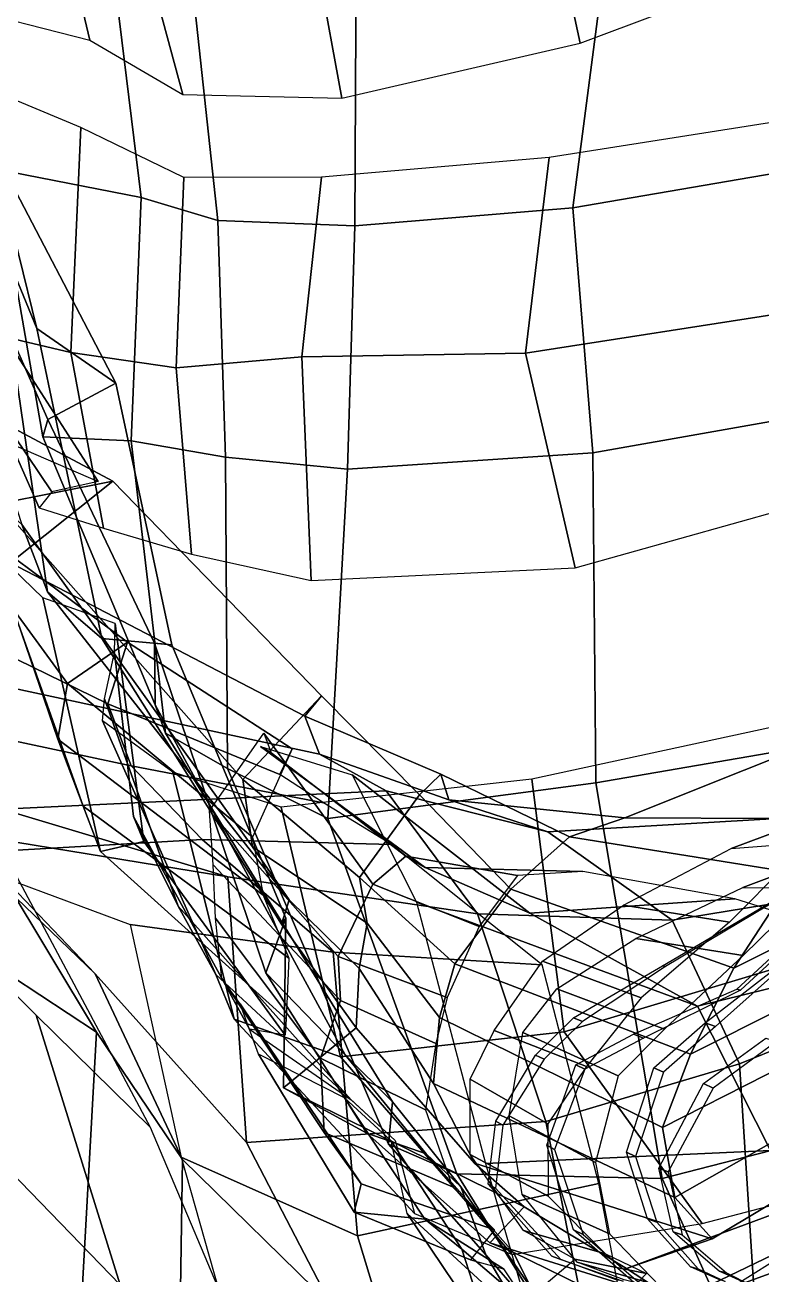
# Model space of a CAD drawing. Extents: x -1.42 to 1.42, y -1.59 to 1.05.
# Drawn here: x -0.999 to -0.621, y -1.219 to -0.577 of the extents above; entities that cross this region are included whole.
import ezdxf

# ---------------------------------------------------------------- set-up
doc = ezdxf.new("R2010")
doc.units = 0

msp = doc.modelspace()

# ---------------------------------------------------------------- linework, layer by layer
for points in [[(-1.06929, -0.44615, 15.29285), (-1.03714, -0.56675, 15.2895), (-0.96587, -0.58484, 15.41866), (-0.99749, -0.45141, 15.42488)], [(-0.5864, -0.53843, 15.87733), (-0.63447, -0.44934, 15.89261), (-0.73622, -0.4832, 15.79245), (-0.71395, -0.58645, 15.79849)], [(-0.91805, -0.61278, 15.54594), (-0.95119, -0.49039, 15.55747), (-0.99749, -0.45141, 15.42488), (-0.96587, -0.58484, 15.41866)], [(-0.86006, -0.48561, 15.68999), (-0.95119, -0.49039, 15.55747), (-0.91805, -0.61278, 15.54594), (-0.83635, -0.61456, 15.69686)], [(-0.73622, -0.4832, 15.79245), (-0.86006, -0.48561, 15.68999), (-0.83635, -0.61456, 15.69686), (-0.71395, -0.58645, 15.79849)], [(-0.5828, -0.64781, 15.91019), (-0.59381, -0.50369, 15.88007), (-0.70015, -0.5356, 15.7835), (-0.71773, -0.67099, 15.82708)], [(-1.03122, -0.51344, 15.28941), (-1.01405, -0.65117, 15.29364), (-0.93949, -0.66572, 15.43368), (-0.95572, -0.53305, 15.42519)], [(-0.90003, -0.67749, 15.56312), (-0.91449, -0.54431, 15.55188), (-0.95572, -0.53305, 15.42519), (-0.93949, -0.66572, 15.43368)], [(-0.70015, -0.5356, 15.7835), (-0.82905, -0.54229, 15.68038), (-0.82979, -0.6802, 15.69693), (-0.71773, -0.67099, 15.82708)], [(-0.82905, -0.54229, 15.68038), (-0.91449, -0.54431, 15.55188), (-0.90003, -0.67749, 15.56312), (-0.82979, -0.6802, 15.69693)], [(-1.01515, -0.67948, 14.72434), (-0.99303, -0.73288, 14.87582), (-1.02141, -0.61786, 14.84634), (-1.01683, -0.59272, 14.69665)], [(-0.97048, -0.62977, 15.42986), (-1.03532, -0.60257, 15.29449), (-1.0329, -0.73168, 15.29213), (-0.97563, -0.74523, 15.43266)], [(-0.95257, -0.76099, 14.97362), (-1.01413, -0.64314, 14.95073), (-1.02141, -0.61786, 14.84634), (-0.99303, -0.73288, 14.87582)], [(-0.59497, -0.6238, 15.91571), (-0.72996, -0.64516, 15.82456), (-0.74207, -0.74569, 15.83839), (-0.60556, -0.72439, 15.93496)], [(-0.91763, -0.65543, 15.56335), (-0.97048, -0.62977, 15.42986), (-0.97563, -0.74523, 15.43266), (-0.92155, -0.75318, 15.56069)], [(-1.04637, -0.64616, 15.11362), (-1.01413, -0.64314, 14.95073), (-0.95257, -0.76099, 14.97362), (-0.98734, -0.77971, 15.10487)], [(-0.98734, -0.77971, 15.10487), (-0.98996, -0.78858, 15.27708), (-1.01405, -0.65117, 15.29364), (-1.04637, -0.64616, 15.11362)], [(-0.72996, -0.64516, 15.82456), (-0.8468, -0.65524, 15.70068), (-0.8569, -0.74751, 15.70716), (-0.74207, -0.74569, 15.83839)], [(-0.5828, -0.64781, 15.91019), (-0.71773, -0.67099, 15.82708), (-0.70742, -0.79678, 15.81586), (-0.58022, -0.77431, 15.90786)], [(-1.01515, -0.67948, 14.72434), (-1.05994, -0.65198, 14.5719), (-1.00081, -0.83358, 14.59719), (-0.98767, -0.8682, 14.75102)], [(-0.93949, -0.66572, 15.43368), (-1.01405, -0.65117, 15.29364), (-0.98996, -0.78858, 15.27708), (-0.94462, -0.79067, 15.41791)], [(-0.96153, -0.81156, 14.98182), (-1.03409, -0.69884, 14.96254), (-1.04586, -0.65812, 14.84291), (-1.00386, -0.79321, 14.85916)], [(-0.8569, -0.74751, 15.70716), (-0.8468, -0.65524, 15.70068), (-0.91763, -0.65543, 15.56335), (-0.92155, -0.75318, 15.56069)], [(-0.90003, -0.67749, 15.56312), (-0.93949, -0.66572, 15.43368), (-0.94462, -0.79067, 15.41791), (-0.89616, -0.79903, 15.53944)], [(-0.71773, -0.67099, 15.82708), (-0.82979, -0.6802, 15.69693), (-0.83342, -0.80526, 15.69411), (-0.70742, -0.79678, 15.81586)], [(-0.98767, -0.8682, 14.75102), (-0.95965, -0.89226, 14.90525), (-0.99303, -0.73288, 14.87582), (-1.01515, -0.67948, 14.72434)], [(-0.83342, -0.80526, 15.69411), (-0.82979, -0.6802, 15.69693), (-0.90003, -0.67749, 15.56312), (-0.89616, -0.79903, 15.53944)], [(-0.95398, -0.81138, 14.25543), (-1.01281, -0.82303, 14.41154), (-1.10785, -0.68896, 14.39228), (-1.10439, -0.73115, 14.23428)], [(-1.05628, -0.71174, 15.12251), (-1.03409, -0.69884, 14.96254), (-0.96153, -0.81156, 14.98182), (-0.9854, -0.81687, 15.11376)], [(-0.9854, -0.81687, 15.11376), (-0.99184, -0.82512, 15.27067), (-1.0329, -0.73168, 15.29213), (-1.05628, -0.71174, 15.12251)], [(-0.60556, -0.72439, 15.93496), (-0.74207, -0.74569, 15.83839), (-0.71654, -0.85584, 15.82549), (-0.58221, -0.81817, 15.91414)], [(-1.13461, -0.74221, 14.07828), (-1.00655, -0.85341, 14.10577), (-0.95398, -0.81138, 14.25543), (-1.10439, -0.73115, 14.23428)], [(-0.97563, -0.74523, 15.43266), (-1.0329, -0.73168, 15.29213), (-0.99184, -0.82512, 15.27067), (-0.95889, -0.83555, 15.41813)], [(-0.9237, -0.89553, 14.98936), (-0.95257, -0.76099, 14.97362), (-0.99303, -0.73288, 14.87582), (-0.95965, -0.89226, 14.90525)], [(-0.92155, -0.75318, 15.56069), (-0.97563, -0.74523, 15.43266), (-0.95889, -0.83555, 15.41813), (-0.91359, -0.84887, 15.53847)], [(-0.85218, -0.86234, 15.711), (-0.8569, -0.74751, 15.70716), (-0.92155, -0.75318, 15.56069), (-0.91359, -0.84887, 15.53847)], [(-0.74207, -0.74569, 15.83839), (-0.8569, -0.74751, 15.70716), (-0.85218, -0.86234, 15.711), (-0.71654, -0.85584, 15.82549)], [(-0.98734, -0.77971, 15.10487), (-0.95257, -0.76099, 14.97362), (-0.9237, -0.89553, 14.98936), (-0.93257, -0.89467, 15.1064)], [(-0.58022, -0.77431, 15.90786), (-0.70742, -0.79678, 15.81586), (-0.70595, -0.96642, 15.78836), (-0.58059, -0.94485, 15.87951)], [(-0.93257, -0.89467, 15.1064), (-0.9323, -0.92632, 15.23782), (-0.98996, -0.78858, 15.27708), (-0.98734, -0.77971, 15.10487)], [(-0.94462, -0.79067, 15.41791), (-0.98996, -0.78858, 15.27708), (-0.9323, -0.92632, 15.23782), (-0.9269, -0.94089, 15.37575)], [(-0.89616, -0.79903, 15.53944), (-0.94462, -0.79067, 15.41791), (-0.9269, -0.94089, 15.37575), (-0.89519, -0.95901, 15.50357)], [(-0.97729, -0.91532, 14.42881), (-0.98236, -0.94397, 14.59017), (-1.02916, -0.80707, 14.59994), (-1.06358, -0.79719, 14.42289)], [(-0.94645, -0.89402, 14.27144), (-0.97729, -0.91532, 14.42881), (-1.06358, -0.79719, 14.42289), (-1.05305, -0.81499, 14.26076)], [(-0.84357, -0.98467, 15.67013), (-0.83342, -0.80526, 15.69411), (-0.89616, -0.79903, 15.53944), (-0.89519, -0.95901, 15.50357)], [(-0.70742, -0.79678, 15.81586), (-0.83342, -0.80526, 15.69411), (-0.84357, -0.98467, 15.67013), (-0.70595, -0.96642, 15.78836)], [(-1.01645, -0.84582, 14.75876), (-1.02916, -0.80707, 14.59994), (-0.98236, -0.94397, 14.59017), (-0.96923, -0.97831, 14.73225)], [(-1.08044, -0.86536, 14.0956), (-0.95655, -0.92572, 14.10049), (-0.94645, -0.89402, 14.27144), (-1.05305, -0.81499, 14.26076)], [(-0.84691, -0.92166, 14.27619), (-0.88718, -0.96455, 14.43536), (-1.01281, -0.82303, 14.41154), (-0.95398, -0.81138, 14.25543)], [(-1.00655, -0.85341, 14.10577), (-0.85534, -0.93216, 14.11052), (-0.84691, -0.92166, 14.27619), (-0.95398, -0.81138, 14.25543)], [(-0.88718, -0.96455, 14.43536), (-0.88236, -0.99915, 14.60465), (-1.00081, -0.83358, 14.59719), (-1.01281, -0.82303, 14.41154)], [(-0.98767, -0.8682, 14.75102), (-1.00081, -0.83358, 14.59719), (-0.88236, -0.99915, 14.60465), (-0.86345, -1.02651, 14.74331)], [(-0.96923, -0.97831, 14.73225), (-0.96041, -1.00154, 14.87257), (-0.98999, -0.87131, 14.90382), (-1.01645, -0.84582, 14.75876)], [(-0.84794, -0.95168, 13.9055), (-0.85534, -0.93216, 14.11052), (-1.00655, -0.85341, 14.10577), (-1.04985, -0.90817, 13.90458)], [(-1.08081, -0.99921, 13.23036), (-0.99346, -1.08572, 13.26061), (-1.12665, -0.95263, 13.47711), (-1.15885, -0.8579, 13.42976)], [(-0.94458, -0.95766, 13.89277), (-0.95655, -0.92572, 14.10049), (-1.08044, -0.86536, 14.0956), (-1.09106, -0.92651, 13.89174)], [(-0.93804, -0.99651, 14.98816), (-0.95281, -0.8845, 15.00673), (-0.98999, -0.87131, 14.90382), (-0.96041, -1.00154, 14.87257)], [(-0.86345, -1.02651, 14.74331), (-0.86747, -1.03896, 14.87012), (-0.95965, -0.89226, 14.90525), (-0.98767, -0.8682, 14.75102)], [(-0.69098, -0.98426, 13.93408), (-0.61283, -0.98471, 13.71367), (-0.49179, -0.87786, 13.74397), (-0.56854, -0.93538, 13.98106)], [(-1.16081, -0.88019, 13.671), (-1.03963, -0.99097, 13.49456), (-0.89489, -1.01458, 13.49596), (-1.01084, -0.97989, 13.69916)], [(-0.95316, -0.89946, 15.11441), (-0.95281, -0.8845, 15.00673), (-0.93804, -0.99651, 14.98816), (-0.94335, -0.98365, 15.11425)], [(-0.86514, -1.03583, 14.97919), (-0.9237, -0.89553, 14.98936), (-0.95965, -0.89226, 14.90525), (-0.86747, -1.03896, 14.87012)], [(-0.86199, -0.94895, 14.28831), (-0.88227, -0.99424, 14.43507), (-0.97729, -0.91532, 14.42881), (-0.94645, -0.89402, 14.27144)], [(-0.95655, -0.92572, 14.10049), (-0.8682, -0.96204, 14.12002), (-0.86199, -0.94895, 14.28831), (-0.94645, -0.89402, 14.27144)], [(-0.87552, -1.06393, 15.11281), (-0.83465, -1.10613, 15.22062), (-0.9323, -0.92632, 15.23782), (-0.93257, -0.89467, 15.1064)], [(-0.93257, -0.89467, 15.1064), (-0.9237, -0.89553, 14.98936), (-0.86514, -1.03583, 14.97919), (-0.87552, -1.06393, 15.11281)], [(-0.94335, -0.98365, 15.11425), (-0.9205, -1.0297, 15.2274), (-0.95834, -0.92327, 15.24342), (-0.95316, -0.89946, 15.11441)], [(-0.84794, -0.95168, 13.9055), (-1.04985, -0.90817, 13.90458), (-1.01084, -0.97989, 13.69916), (-0.8136, -0.9704, 13.69775)], [(-0.88227, -0.99424, 14.43507), (-0.87689, -1.02413, 14.59424), (-0.98236, -0.94397, 14.59017), (-0.97729, -0.91532, 14.42881)], [(-0.95939, -0.93457, 15.38843), (-0.95834, -0.92327, 15.24342), (-0.9205, -1.0297, 15.2274), (-0.90112, -1.06489, 15.33891)], [(-0.84691, -0.92166, 14.27619), (-0.79659, -0.97249, 14.28398), (-0.82727, -1.015, 14.44505), (-0.88718, -0.96455, 14.43536)], [(-0.7856, -0.96197, 14.11375), (-0.79659, -0.97249, 14.28398), (-0.84691, -0.92166, 14.27619), (-0.85534, -0.93216, 14.11052)], [(-0.94458, -0.95766, 13.89277), (-1.09106, -0.92651, 13.89174), (-1.04209, -1.00313, 13.69354), (-0.9082, -0.99543, 13.69308)], [(-0.84584, -0.9766, 13.90572), (-0.8682, -0.96204, 14.12002), (-0.95655, -0.92572, 14.10049), (-0.94458, -0.95766, 13.89277)], [(-0.9269, -0.94089, 15.37575), (-0.9323, -0.92632, 15.23782), (-0.83465, -1.10613, 15.22062), (-0.81043, -1.13017, 15.29996)], [(-1.00985, -1.01556, 13.24192), (-0.96318, -1.06449, 13.24278), (-1.03963, -0.99097, 13.49456), (-1.10714, -0.93719, 13.48408)], [(-0.92325, -0.96092, 15.51812), (-0.95939, -0.93457, 15.38843), (-0.90112, -1.06489, 15.33891), (-0.89166, -1.08769, 15.48029)], [(-0.84794, -0.95168, 13.9055), (-0.7815, -0.97513, 13.91506), (-0.7856, -0.96197, 14.11375), (-0.85534, -0.93216, 14.11052)], [(-0.6026, -0.93508, 15.89743), (-0.73884, -0.9645, 15.80331), (-0.72216, -1.09426, 15.76703), (-0.59498, -1.05612, 15.85997)], [(-0.71944, -0.9941, 14.1202), (-0.69098, -0.98426, 13.93408), (-0.56854, -0.93538, 13.98106), (-0.60321, -1.01274, 14.14179)], [(-0.89519, -0.95901, 15.50357), (-0.9269, -0.94089, 15.37575), (-0.81043, -1.13017, 15.29996), (-0.81247, -1.15197, 15.41256)], [(-0.87648, -0.9408, 14.2838), (-0.82047, -1.01833, 14.2852), (-0.83838, -1.05555, 14.44732), (-0.90431, -0.98071, 14.44143)], [(-0.80356, -1.00404, 14.11024), (-0.82047, -1.01833, 14.2852), (-0.87648, -0.9408, 14.2838), (-0.87273, -0.95096, 14.10324)], [(-0.6364, -1.00001, 13.93106), (-0.56316, -0.99446, 13.71327), (-0.50224, -0.94341, 13.72925), (-0.5781, -0.97828, 13.95617)], [(-0.96923, -0.97831, 14.73225), (-0.98236, -0.94397, 14.59017), (-0.87689, -1.02413, 14.59424), (-0.86357, -1.05642, 14.72885)], [(-0.7399, -1.03336, 13.69497), (-0.7936, -1.00981, 13.90613), (-0.87825, -0.94776, 13.87918), (-0.83106, -0.96224, 13.66564)], [(-0.87825, -0.94776, 13.87918), (-0.7936, -1.00981, 13.90613), (-0.80356, -1.00404, 14.11024), (-0.87273, -0.95096, 14.10324)], [(-0.58059, -0.94485, 15.87951), (-0.70595, -0.96642, 15.78836), (-0.67187, -1.16957, 15.69932), (-0.56596, -1.14237, 15.79209)], [(-0.99346, -1.08572, 13.26061), (-0.93472, -1.14346, 13.27429), (-1.00322, -1.01487, 13.51822), (-1.12665, -0.95263, 13.47711)], [(-0.73067, -0.99153, 13.70282), (-0.7815, -0.97513, 13.91506), (-0.84794, -0.95168, 13.9055), (-0.8136, -0.9704, 13.69775)], [(-0.84584, -0.9766, 13.90572), (-0.94458, -0.95766, 13.89277), (-0.9082, -0.99543, 13.69308), (-0.81097, -0.9981, 13.70913)], [(-0.83704, -1.10705, 15.64143), (-0.86755, -0.97889, 15.68617), (-0.92325, -0.96092, 15.51812), (-0.89166, -1.08769, 15.48029)], [(-0.7773, -1.16729, 15.58383), (-0.84357, -0.98467, 15.67013), (-0.89519, -0.95901, 15.50357), (-0.81247, -1.15197, 15.41256)], [(-0.79798, -1.02769, 13.46817), (-0.65375, -1.08115, 13.48884), (-0.7399, -1.03336, 13.69497), (-0.83106, -0.96224, 13.66564)], [(-0.71944, -0.9941, 14.1202), (-0.74969, -1.021, 14.29167), (-0.79659, -0.97249, 14.28398), (-0.7856, -0.96197, 14.11375)], [(-0.7815, -0.97513, 13.91506), (-0.69098, -0.98426, 13.93408), (-0.71944, -0.9941, 14.1202), (-0.7856, -0.96197, 14.11375)], [(-0.82727, -1.015, 14.44505), (-0.82347, -1.0385, 14.61091), (-0.88236, -0.99915, 14.60465), (-0.88718, -0.96455, 14.43536)], [(-0.73884, -0.9645, 15.80331), (-0.86755, -0.97889, 15.68617), (-0.83704, -1.10705, 15.64143), (-0.72216, -1.09426, 15.76703)], [(-0.70595, -0.96642, 15.78836), (-0.84357, -0.98467, 15.67013), (-0.7773, -1.16729, 15.58383), (-0.67187, -1.16957, 15.69932)], [(-1.00985, -1.01556, 13.24192), (-1.07376, -0.97433, 13.25276), (-1.03532, -1.04656, 12.95899), (-0.96247, -1.09444, 12.94976)], [(-1.01084, -0.97989, 13.69916), (-0.89489, -1.01458, 13.49596), (-0.76673, -1.03364, 13.49063), (-0.8136, -0.9704, 13.69775)], [(-0.79659, -0.97249, 14.28398), (-0.74969, -1.021, 14.29167), (-0.77845, -1.05937, 14.45171), (-0.82727, -1.015, 14.44505)], [(-0.76673, -1.03364, 13.49063), (-0.66671, -1.03686, 13.48531), (-0.73067, -0.99153, 13.70282), (-0.8136, -0.9704, 13.69775)], [(-0.61283, -0.98471, 13.71367), (-0.69098, -0.98426, 13.93408), (-0.7815, -0.97513, 13.91506), (-0.73067, -0.99153, 13.70282)], [(-0.63502, -1.06153, 14.30054), (-0.60321, -1.01274, 14.14179), (-0.53404, -0.97229, 14.13713), (-0.54945, -1.01873, 14.29963)], [(-0.63043, -1.02007, 13.89143), (-0.55753, -1.02066, 13.67258), (-0.49549, -0.97275, 13.68899), (-0.57237, -0.99838, 13.91621)], [(-0.86357, -1.05642, 14.72885), (-0.86496, -1.08756, 14.86601), (-0.96041, -1.00154, 14.87257), (-0.96923, -0.97831, 14.73225)], [(-0.83838, -1.05555, 14.44732), (-0.83704, -1.07823, 14.60021), (-0.90247, -1.00855, 14.60297), (-0.90431, -0.98071, 14.44143)], [(-0.69179, -1.02925, 14.11368), (-0.6364, -1.00001, 13.93106), (-0.5781, -0.97828, 13.95617), (-0.63734, -1.03793, 14.13077)], [(-0.94335, -0.98365, 15.11425), (-0.93804, -0.99651, 14.98816), (-0.86551, -1.09593, 14.97979), (-0.88377, -1.09284, 15.10872)], [(-0.88377, -1.09284, 15.10872), (-0.8316, -1.12923, 15.22343), (-0.9205, -1.0297, 15.2274), (-0.94335, -0.98365, 15.11425)], [(-0.66671, -1.03686, 13.48531), (-0.56217, -1.01982, 13.48284), (-0.61283, -0.98471, 13.71367), (-0.73067, -0.99153, 13.70282)], [(-0.96318, -1.06449, 13.24278), (-0.88542, -1.1512, 13.26091), (-0.89489, -1.01458, 13.49596), (-1.03963, -0.99097, 13.49456)], [(-0.74969, -1.021, 14.29167), (-0.71944, -0.9941, 14.1202), (-0.60321, -1.01274, 14.14179), (-0.63502, -1.06153, 14.30054)], [(-1.08081, -0.99921, 13.23036), (-1.03224, -1.13966, 12.96686), (-0.9502, -1.22421, 12.98933), (-0.99346, -1.08572, 13.26061)], [(-1.04209, -1.00313, 13.69354), (-0.94516, -1.03908, 13.49069), (-0.8409, -1.05336, 13.49771), (-0.9082, -0.99543, 13.69308)], [(-0.86551, -1.09593, 14.97979), (-0.93804, -0.99651, 14.98816), (-0.96041, -1.00154, 14.87257), (-0.86496, -1.08756, 14.86601)], [(-0.9082, -0.99543, 13.69308), (-0.8409, -1.05336, 13.49771), (-0.73354, -1.05991, 13.50215), (-0.81097, -0.9981, 13.70913)], [(-0.88236, -0.99915, 14.60465), (-0.82347, -1.0385, 14.61091), (-0.82752, -1.06176, 14.73556), (-0.86345, -1.02651, 14.74331)], [(-0.68539, -1.04624, 14.07467), (-0.63043, -1.02007, 13.89143), (-0.57237, -0.99838, 13.91621), (-0.63034, -1.05502, 14.09171)], [(-0.74618, -1.01399, 14.11828), (-0.76586, -1.04018, 14.29116), (-0.82047, -1.01833, 14.2852), (-0.80356, -1.00404, 14.11024)], [(-0.7936, -1.00981, 13.90613), (-0.71259, -1.01195, 13.92438), (-0.74618, -1.01399, 14.11828), (-0.80356, -1.00404, 14.11024)], [(-0.90247, -1.00855, 14.60297), (-0.83704, -1.07823, 14.60021), (-0.84735, -1.10779, 14.72415), (-0.9013, -1.03584, 14.74404)], [(-0.88542, -1.1512, 13.26091), (-0.73161, -1.14038, 13.25771), (-0.76673, -1.03364, 13.49063), (-0.89489, -1.01458, 13.49596)], [(-0.63456, -1.02602, 13.71238), (-0.71259, -1.01195, 13.92438), (-0.7936, -1.00981, 13.90613), (-0.7399, -1.03336, 13.69497)], [(-1.00985, -1.01556, 13.24192), (-0.96247, -1.09444, 12.94976), (-0.91827, -1.1599, 12.96328), (-0.96318, -1.06449, 13.24278)], [(-0.82047, -1.01833, 14.2852), (-0.76586, -1.04018, 14.29116), (-0.78229, -1.0767, 14.45311), (-0.83838, -1.05555, 14.44732)], [(-0.77845, -1.05937, 14.45171), (-0.7862, -1.08684, 14.60784), (-0.82347, -1.0385, 14.61091), (-0.82727, -1.015, 14.44505)], [(-0.77845, -1.05937, 14.45171), (-0.74969, -1.021, 14.29167), (-0.63502, -1.06153, 14.30054), (-0.65728, -1.10578, 14.45719)], [(-0.55878, -1.08089, 13.22175), (-0.56217, -1.01982, 13.48284), (-0.66671, -1.03686, 13.48531), (-0.63221, -1.11067, 13.24457)], [(-0.65728, -1.10578, 14.45719), (-0.63502, -1.06153, 14.30054), (-0.54945, -1.01873, 14.29963), (-0.56105, -1.0574, 14.4584)], [(-0.6335, -1.07232, 14.09363), (-0.57669, -1.0199, 13.90214), (-0.57277, -1.01842, 13.90342), (-0.6316, -1.07283, 14.09544)], [(-0.82752, -1.06176, 14.73556), (-0.82913, -1.09215, 14.86197), (-0.86747, -1.03896, 14.87012), (-0.86345, -1.02651, 14.74331)], [(-0.65375, -1.08115, 13.48884), (-0.54471, -1.05417, 13.48591), (-0.63456, -1.02602, 13.71238), (-0.7399, -1.03336, 13.69497)], [(-0.67177, -1.0603, 14.08302), (-0.61408, -1.0264, 13.90052), (-0.6101, -1.02498, 13.90176), (-0.67018, -1.06072, 14.08448)], [(-0.90112, -1.06489, 15.33891), (-0.9205, -1.0297, 15.2274), (-0.8316, -1.12923, 15.22343), (-0.80895, -1.15013, 15.29777)], [(-0.61626, -1.15529, 13.25197), (-0.65375, -1.08115, 13.48884), (-0.79798, -1.02769, 13.46817), (-0.76259, -1.16183, 13.25622)], [(-0.63221, -1.11067, 13.24457), (-0.66671, -1.03686, 13.48531), (-0.76673, -1.03364, 13.49063), (-0.73161, -1.14038, 13.25771)], [(-0.73328, -1.05801, 14.28741), (-0.69179, -1.02925, 14.11368), (-0.63734, -1.03793, 14.13077), (-0.68269, -1.0768, 14.29383)], [(-0.91897, -1.15865, 13.26494), (-0.82841, -1.1991, 13.28437), (-0.8409, -1.05336, 13.49771), (-0.94516, -1.03908, 13.49069)], [(-0.84735, -1.10779, 14.72415), (-0.84543, -1.14597, 14.86576), (-0.89811, -1.06683, 14.87878), (-0.9013, -1.03584, 14.74404)], [(-0.87552, -1.06393, 15.11281), (-0.86514, -1.03583, 14.97919), (-0.86644, -1.12301, 14.96936), (-0.82356, -1.14625, 15.11139)], [(-0.86644, -1.12301, 14.96936), (-0.86514, -1.03583, 14.97919), (-0.86747, -1.03896, 14.87012), (-0.82913, -1.09215, 14.86197)], [(-0.82347, -1.0385, 14.61091), (-0.7862, -1.08684, 14.60784), (-0.78927, -1.12086, 14.73595), (-0.82752, -1.06176, 14.73556)], [(-0.96247, -1.09444, 12.94976), (-1.03532, -1.04656, 12.95899), (-1.08094, -1.37685, 12.73692), (-0.98162, -1.44102, 12.71838)], [(-0.7259, -1.07216, 14.25111), (-0.68539, -1.04624, 14.07467), (-0.63034, -1.05502, 14.09171), (-0.67062, -1.0929, 14.25493)], [(-0.82841, -1.1991, 13.28437), (-0.70436, -1.17218, 13.26655), (-0.73354, -1.05991, 13.50215), (-0.8409, -1.05336, 13.49771)], [(-0.78229, -1.0767, 14.45311), (-0.7881, -1.10022, 14.60069), (-0.83704, -1.07823, 14.60021), (-0.83838, -1.05555, 14.44732)], [(-0.7862, -1.08684, 14.60784), (-0.77845, -1.05937, 14.45171), (-0.65728, -1.10578, 14.45719), (-0.67168, -1.14334, 14.60109)], [(-0.75823, -1.09358, 14.45486), (-0.73328, -1.05801, 14.28741), (-0.68269, -1.0768, 14.29383), (-0.71079, -1.112, 14.4555)], [(-0.59498, -1.05612, 15.85997), (-0.72216, -1.09426, 15.76703), (-0.65136, -1.1927, 15.69489), (-0.54662, -1.16541, 15.78311)], [(-0.67168, -1.14334, 14.60109), (-0.65728, -1.10578, 14.45719), (-0.56105, -1.0574, 14.4584), (-0.56519, -1.08934, 14.60334)], [(-0.54845, -1.11664, 13.22616), (-0.54471, -1.05417, 13.48591), (-0.65375, -1.08115, 13.48884), (-0.61626, -1.15529, 13.25197)], [(-0.64977, -1.08959, 14.26028), (-0.60498, -1.05491, 14.09142), (-0.60681, -1.05803, 14.10307), (-0.64441, -1.09148, 14.26077)], [(-0.96318, -1.06449, 13.24278), (-0.91827, -1.1599, 12.96328), (-0.84207, -1.23459, 12.97859), (-0.88542, -1.1512, 13.26091)], [(-0.89166, -1.08769, 15.48029), (-0.90112, -1.06489, 15.33891), (-0.80895, -1.15013, 15.29777), (-0.79914, -1.18752, 15.41415)], [(-0.79317, -1.15697, 15.21345), (-0.83465, -1.10613, 15.22062), (-0.87552, -1.06393, 15.11281), (-0.82356, -1.14625, 15.11139)], [(-0.78927, -1.12086, 14.73595), (-0.76832, -1.16165, 14.86961), (-0.82913, -1.09215, 14.86197), (-0.82752, -1.06176, 14.73556)], [(-0.71735, -1.08704, 14.25917), (-0.67177, -1.0603, 14.08302), (-0.67018, -1.06072, 14.08448), (-0.71285, -1.08895, 14.2596)], [(-0.8264, -1.17238, 14.96591), (-0.88871, -1.07987, 14.98191), (-0.89811, -1.06683, 14.87878), (-0.84543, -1.14597, 14.86576)], [(-0.74342, -1.09454, 14.39956), (-0.7259, -1.07216, 14.25111), (-0.67062, -1.0929, 14.25493), (-0.69448, -1.11692, 14.39924)], [(-0.68664, -1.09546, 14.25717), (-0.6335, -1.07232, 14.09363), (-0.6316, -1.07283, 14.09544), (-0.68143, -1.09752, 14.25752)], [(-0.83704, -1.07823, 14.60021), (-0.7881, -1.10022, 14.60069), (-0.79345, -1.13426, 14.72347), (-0.84735, -1.10779, 14.72415)], [(-0.87927, -1.10579, 15.1176), (-0.88871, -1.07987, 14.98191), (-0.8264, -1.17238, 14.96591), (-0.83006, -1.18685, 15.10188)], [(-0.62263, -1.26078, 12.96657), (-0.56573, -1.24496, 12.94613), (-0.55878, -1.08089, 13.22175), (-0.63221, -1.11067, 13.24457)], [(-0.99346, -1.08572, 13.26061), (-0.9502, -1.22421, 12.98933), (-0.88796, -1.25404, 12.98999), (-0.93472, -1.14346, 13.27429)], [(-0.74899, -1.20863, 15.57552), (-0.83704, -1.10705, 15.64143), (-0.89166, -1.08769, 15.48029), (-0.79914, -1.18752, 15.41415)], [(-0.78927, -1.12086, 14.73595), (-0.7862, -1.08684, 14.60784), (-0.67168, -1.14334, 14.60109), (-0.66539, -1.17944, 14.73658)], [(-0.73689, -1.10632, 14.40672), (-0.71735, -1.08704, 14.25917), (-0.71285, -1.08895, 14.2596), (-0.73249, -1.10834, 14.40687)], [(-0.67612, -1.11277, 14.4064), (-0.64977, -1.08959, 14.26028), (-0.64441, -1.09148, 14.26077), (-0.67122, -1.11506, 14.40644)], [(-0.66539, -1.17944, 14.73658), (-0.67168, -1.14334, 14.60109), (-0.56519, -1.08934, 14.60334), (-0.56285, -1.12113, 14.73149)], [(-0.98162, -1.44102, 12.71838), (-0.92301, -1.47145, 12.69532), (-0.91827, -1.1599, 12.96328), (-0.96247, -1.09444, 12.94976)], [(-0.74275, -1.18418, 14.96925), (-0.86644, -1.12301, 14.96936), (-0.82913, -1.09215, 14.86197), (-0.76832, -1.16165, 14.86961)], [(-0.72216, -1.09426, 15.76703), (-0.83704, -1.10705, 15.64143), (-0.74899, -1.20863, 15.57552), (-0.65136, -1.1927, 15.69489)], [(-0.77055, -1.11865, 14.59498), (-0.75823, -1.09358, 14.45486), (-0.71079, -1.112, 14.4555), (-0.73065, -1.14155, 14.59365)], [(-0.75038, -1.13741, 14.55528), (-0.74342, -1.09454, 14.39956), (-0.69448, -1.11692, 14.39924), (-0.70616, -1.16146, 14.55365)], [(-0.7162, -1.11114, 14.40348), (-0.68664, -1.09546, 14.25717), (-0.68143, -1.09752, 14.25752), (-0.7116, -1.1134, 14.40367)], [(-0.65068, -1.12089, 14.40388), (-0.61857, -1.09758, 14.25956), (-0.6131, -1.09924, 14.26005), (-0.6456, -1.12319, 14.40404)], [(-0.79383, -1.19051, 15.21106), (-0.83507, -1.12813, 15.22415), (-0.87927, -1.10579, 15.1176), (-0.83006, -1.18685, 15.10188)], [(-0.79345, -1.13426, 14.72347), (-0.77953, -1.1739, 14.8669), (-0.84543, -1.14597, 14.86576), (-0.84735, -1.10779, 14.72415)], [(-0.77534, -1.17392, 15.2819), (-0.81043, -1.13017, 15.29996), (-0.83465, -1.10613, 15.22062), (-0.79317, -1.15697, 15.21345)], [(-0.75731, -1.14013, 14.56275), (-0.73689, -1.10632, 14.40672), (-0.73249, -1.10834, 14.40687), (-0.75371, -1.14229, 14.5626)], [(-0.70402, -1.27892, 12.98451), (-0.62263, -1.26078, 12.96657), (-0.63221, -1.11067, 13.24457), (-0.73161, -1.14038, 13.25771)], [(-0.73118, -1.15245, 14.55294), (-0.7162, -1.11114, 14.40348), (-0.7116, -1.1134, 14.40367), (-0.72712, -1.1547, 14.5527)], [(-0.69025, -1.15612, 14.56141), (-0.67612, -1.11277, 14.4064), (-0.67122, -1.11506, 14.40644), (-0.68555, -1.15831, 14.56141)], [(-0.82356, -1.14625, 15.11139), (-0.86644, -1.12301, 14.96936), (-0.74275, -1.18418, 14.96925), (-0.76045, -1.20274, 15.09233)], [(-0.76832, -1.16165, 14.86961), (-0.78927, -1.12086, 14.73595), (-0.66539, -1.17944, 14.73658), (-0.64622, -1.20058, 14.87665)], [(-0.77049, -1.15734, 14.72536), (-0.77055, -1.11865, 14.59498), (-0.73065, -1.14155, 14.59365), (-0.73035, -1.17873, 14.7265)], [(-0.67358, -1.16425, 14.56022), (-0.65068, -1.12089, 14.40388), (-0.6456, -1.12319, 14.40404), (-0.66881, -1.16623, 14.56019)], [(-0.64622, -1.20058, 14.87665), (-0.66539, -1.17944, 14.73658), (-0.56285, -1.12113, 14.73149), (-0.56298, -1.15083, 14.87237)], [(-0.7747, -1.20598, 15.2781), (-0.81115, -1.15027, 15.29713), (-0.83507, -1.12813, 15.22415), (-0.79383, -1.19051, 15.21106)], [(-0.76244, -1.20877, 15.37283), (-0.81247, -1.15197, 15.41256), (-0.81043, -1.13017, 15.29996), (-0.77534, -1.17392, 15.2819)], [(-1.07471, -1.40382, 12.7277), (-0.98643, -1.45485, 12.73195), (-0.9502, -1.22421, 12.98933), (-1.03224, -1.13966, 12.96686)], [(-0.88542, -1.1512, 13.26091), (-0.84207, -1.23459, 12.97859), (-0.70402, -1.27892, 12.98451), (-0.73161, -1.14038, 13.25771)], [(-0.76131, -1.17249, 14.69007), (-0.75731, -1.14013, 14.56275), (-0.75371, -1.14229, 14.5626), (-0.75753, -1.17459, 14.69017)], [(-0.74381, -1.17778, 14.68684), (-0.75038, -1.13741, 14.55528), (-0.70616, -1.16146, 14.55365), (-0.69897, -1.19812, 14.68719)], [(-0.54272, -1.24917, 15.71762), (-0.56596, -1.14237, 15.79209), (-0.67187, -1.16957, 15.69932), (-0.63074, -1.26085, 15.63303)], [(-0.75797, -1.19597, 14.96723), (-0.8264, -1.17238, 14.96591), (-0.84543, -1.14597, 14.86576), (-0.77953, -1.1739, 14.8669)], [(-0.74838, -1.20748, 15.18615), (-0.79317, -1.15697, 15.21345), (-0.82356, -1.14625, 15.11139), (-0.76045, -1.20274, 15.09233)], [(-0.72452, -1.25271, 15.52024), (-0.7773, -1.16729, 15.58383), (-0.81247, -1.15197, 15.41256), (-0.76244, -1.20877, 15.37283)], [(-0.76019, -1.25098, 15.36651), (-0.80285, -1.18762, 15.39686), (-0.81115, -1.15027, 15.29713), (-0.7747, -1.20598, 15.2781)], [(-0.72438, -1.29377, 12.98785), (-0.60922, -1.30423, 12.98033), (-0.61626, -1.15529, 13.25197), (-0.76259, -1.16183, 13.25622)], [(-0.71737, -1.19602, 14.67731), (-0.73118, -1.15245, 14.55294), (-0.72712, -1.1547, 14.5527), (-0.71247, -1.19837, 14.67786)], [(-0.69019, -1.21585, 14.96752), (-0.64622, -1.20058, 14.87665), (-0.56298, -1.15083, 14.87237), (-0.60191, -1.18313, 14.96593)], [(-0.92301, -1.47145, 12.69532), (-0.85277, -1.49048, 12.67466), (-0.84207, -1.23459, 12.97859), (-0.91827, -1.1599, 12.96328)], [(-0.91897, -1.15865, 13.26494), (-0.88756, -1.2694, 12.97156), (-0.79325, -1.31467, 12.98846), (-0.82841, -1.1991, 13.28437)], [(-0.73893, -1.22604, 15.2561), (-0.77534, -1.17392, 15.2819), (-0.79317, -1.15697, 15.21345), (-0.74838, -1.20748, 15.18615)], [(-0.74311, -1.19633, 14.87534), (-0.77049, -1.15734, 14.72536), (-0.73035, -1.17873, 14.7265), (-0.70103, -1.20832, 14.87511)], [(-0.74275, -1.18418, 14.96925), (-0.76832, -1.16165, 14.86961), (-0.64622, -1.20058, 14.87665), (-0.69019, -1.21585, 14.96752)], [(-0.6794, -1.19034, 14.69418), (-0.69025, -1.15612, 14.56141), (-0.68555, -1.15831, 14.56141), (-0.67468, -1.19201, 14.69424)], [(-0.63074, -1.26085, 15.63303), (-0.67187, -1.16957, 15.69932), (-0.7773, -1.16729, 15.58383), (-0.72452, -1.25271, 15.52024)], [(-0.6663, -1.19696, 14.69736), (-0.67358, -1.16425, 14.56022), (-0.66881, -1.16623, 14.56019), (-0.66159, -1.19849, 14.69737)], [(-0.83006, -1.18685, 15.10188), (-0.8264, -1.17238, 14.96591), (-0.75797, -1.19597, 14.96723), (-0.77026, -1.21144, 15.08595)], [(-0.82841, -1.1991, 13.28437), (-0.79325, -1.31467, 12.98846), (-0.67821, -1.31144, 12.98502), (-0.70436, -1.17218, 13.26655)], [(-0.72302, -1.27503, 15.34267), (-0.76244, -1.20877, 15.37283), (-0.77534, -1.17392, 15.2819), (-0.73893, -1.22604, 15.2561)], [(-0.72863, -1.20943, 14.83461), (-0.76131, -1.17249, 14.69007), (-0.75753, -1.17459, 14.69017), (-0.72387, -1.21115, 14.8356)], [(-0.71547, -1.21251, 14.839), (-0.74381, -1.17778, 14.68684), (-0.69897, -1.19812, 14.68719), (-0.67323, -1.22477, 14.83806)], [(-0.75331, -1.21594, 15.18998), (-0.79383, -1.19051, 15.21106), (-0.83006, -1.18685, 15.10188), (-0.77026, -1.21144, 15.08595)], [(-0.72518, -1.29847, 15.50726), (-0.76458, -1.22283, 15.555), (-0.80285, -1.18762, 15.39686), (-0.76019, -1.25098, 15.36651)], [(-0.76045, -1.20274, 15.09233), (-0.74275, -1.18418, 14.96925), (-0.69019, -1.21585, 14.96752), (-0.66449, -1.23271, 15.05303)], [(-0.66449, -1.23271, 15.05303), (-0.69019, -1.21585, 14.96752), (-0.60191, -1.18313, 14.96593), (-0.58791, -1.19589, 15.03734)], [(-0.74048, -1.23522, 15.25966), (-0.7747, -1.20598, 15.2781), (-0.79383, -1.19051, 15.21106), (-0.75331, -1.21594, 15.18998)], [(-0.65731, -1.21501, 14.84046), (-0.6794, -1.19034, 14.69418), (-0.67468, -1.19201, 14.69424), (-0.65342, -1.21598, 14.84052)], [(-0.63652, -1.22579, 14.96562), (-0.60498, -1.20585, 14.86876), (-0.58126, -1.19134, 14.85894), (-0.58263, -1.20607, 14.9521)], [(-0.71674, -1.21111, 14.96983), (-0.74311, -1.19633, 14.87534), (-0.70103, -1.20832, 14.87511), (-0.67985, -1.2184, 14.96503)], [(-0.68117, -1.2277, 14.80605), (-0.71737, -1.19602, 14.67731), (-0.71247, -1.19837, 14.67786), (-0.67688, -1.22899, 14.80676)], [(-0.64264, -1.21718, 14.84449), (-0.6663, -1.19696, 14.69736), (-0.66159, -1.19849, 14.69737), (-0.63887, -1.21812, 14.84438)], [(-0.6604, -1.25057, 15.13355), (-0.66449, -1.23271, 15.05303), (-0.58791, -1.19589, 15.03734), (-0.57511, -1.21705, 15.11203)], [(-0.72117, -1.28808, 15.34591), (-0.76019, -1.25098, 15.36651), (-0.7747, -1.20598, 15.2781), (-0.74048, -1.23522, 15.25966)], [(-0.74838, -1.20748, 15.18615), (-0.76045, -1.20274, 15.09233), (-0.66449, -1.23271, 15.05303), (-0.6604, -1.25057, 15.13355)], [(-0.63, -1.2414, 15.0418), (-0.63652, -1.22579, 14.96562), (-0.58263, -1.20607, 14.9521), (-0.608, -1.23199, 15.03569)], [(-0.67289, -1.34847, 15.4673), (-0.72452, -1.25271, 15.52024), (-0.76244, -1.20877, 15.37283), (-0.72302, -1.27503, 15.34267)], [(-0.73893, -1.22604, 15.2561), (-0.74838, -1.20748, 15.18615), (-0.6604, -1.25057, 15.13355), (-0.64255, -1.2949, 15.20035)], [(-0.73611, -1.2275, 15.07247), (-0.71674, -1.21111, 14.96983), (-0.67985, -1.2184, 14.96503), (-0.69919, -1.23854, 15.05836)], [(-0.69545, -1.22166, 14.92938), (-0.72863, -1.20943, 14.83461), (-0.72387, -1.21115, 14.8356), (-0.69196, -1.22232, 14.92921)], [(-0.69133, -1.22164, 14.93412), (-0.71547, -1.21251, 14.839), (-0.67323, -1.22477, 14.83806), (-0.65468, -1.23078, 14.92967)], [(-0.64255, -1.2949, 15.20035), (-0.6604, -1.25057, 15.13355), (-0.57511, -1.21705, 15.11203), (-0.53114, -1.25309, 15.17443)], [(-0.64278, -1.22146, 14.92745), (-0.65731, -1.21501, 14.84046), (-0.65342, -1.21598, 14.84052), (-0.63953, -1.2225, 14.9278)], [(-0.62925, -1.22328, 14.93005), (-0.64264, -1.21718, 14.84449), (-0.63887, -1.21812, 14.84438), (-0.62596, -1.22462, 14.93061)]]:
    msp.add_3dface(points)

doc.saveas('drawing.dxf')
